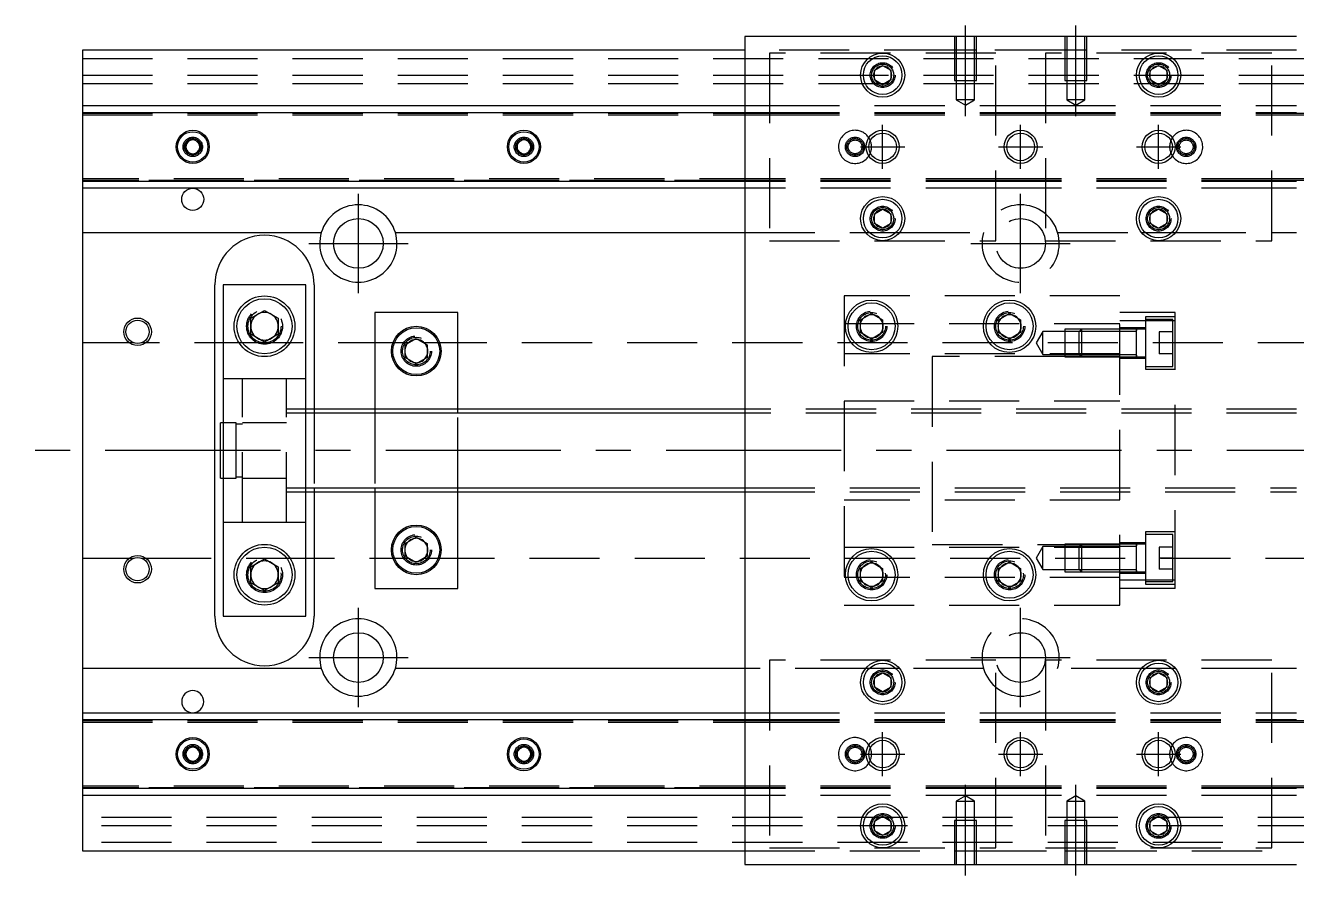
# Model space of a CAD drawing. Extents: x -10 to 548, y -265 to 77.
# Drawn here: x -10.3 to 220, y -77 to 77 of the extents above; entities that cross this region are included whole.
import ezdxf

# ---------------------------------------------------------------- set-up
doc = ezdxf.new("R2010")
doc.units = 0
doc.linetypes.add('CENTER', pattern=[50.8, 31.75, -6.35, 6.35, -6.35])
doc.linetypes.add('DASHED', pattern=[19.05, 12.7, -6.35])
doc.layers.get('0').update_dxf_attribs({"linetype": 'CONTINUOUS'})
doc.layers.add('CENTER', color=1, linetype='CENTER')

msp = doc.modelspace()

# ---------------------------------------------------------------- linework, layer by layer
at = {"color": 7, "linetype": 'CONTINUOUS'}
for p, q in [((120, 75), (120, -75)), ((220, 75), (120, 75)), ((0, 72.5), (0, 62.5)), ((120, 72.5), (0, 72.5)), ((143.5, 68.866026), (145, 69.73205)), ((145, 69.73205), (146.5, 68.866026)), ((193.5, 68.866026), (195, 69.73205)), ((195, 69.73205), (196.5, 68.866026)), ((143.5, 67.133974), (143.5, 68.866026)), ((145, 66.26795), (143.5, 67.133974)), ((146.5, 67.133974), (145, 66.26795)), ((146.5, 68.866026), (146.5, 67.133974)), ((193.5, 67.133974), (193.5, 68.866026)), ((195, 66.26795), (193.5, 67.133974)), ((196.5, 67.133974), (195, 66.26795)), ((196.5, 68.866026), (196.5, 67.133974)), ((0, 62.5), (120, 62.5)), ((0, 62.5), (0, 61.247728)), ((0, 61.247728), (120, 61.247728)), ((0, 61.247728), (0, 48.752272)), ((18.75, 55.721688), (20, 56.443376)), ((18.75, 54.278312), (18.75, 55.721688)), ((20, 56.443376), (21.25, 55.721688)), ((21.25, 55.721688), (21.25, 54.278312)), ((78.75, 55.721688), (80, 56.443376)), ((78.75, 54.278312), (78.75, 55.721688)), ((80, 56.443376), (81.25, 55.721688)), ((81.25, 55.721688), (81.25, 54.278312)), ((20, 53.556624), (18.75, 54.278312)), ((21.25, 54.278312), (20, 53.556624)), ((80, 53.556624), (78.75, 54.278312)), ((81.25, 54.278312), (80, 53.556624)), ((120, 48.752272), (0, 48.752272)), ((0, 48.752272), (0, 47.5)), ((120, 47.5), (0, 47.5)), ((0, 47.5), (0, 39.5)), ((143.5, 42.866026), (145, 43.73205)), ((143.5, 41.133974), (143.5, 42.866026)), ((145, 43.73205), (146.5, 42.866026)), ((146.5, 42.866026), (146.5, 41.133974)), ((193.5, 42.866026), (195, 43.73205)), ((193.5, 41.133974), (193.5, 42.866026)), ((195, 43.73205), (196.5, 42.866026)), ((196.5, 42.866026), (196.5, 41.133974)), ((0, 39.5), (43.291796, 39.5)), ((0, 39.5), (0, -39.5)), ((56.708204, 39.5), (120, 39.5)), ((145, 40.26795), (143.5, 41.133974)), ((146.5, 41.133974), (145, 40.26795)), ((195, 40.26795), (193.5, 41.133974)), ((196.5, 41.133974), (195, 40.26795)), ((24, -30), (24, 30)), ((40.5, 30), (25.5, 30)), ((25.5, 30), (25.5, -30)), ((40.5, -30), (40.5, 30)), ((42, 30), (42, 7.5)), ((30.5, 23.943376), (33, 25.386752)), ((33, 25.386752), (35.5, 23.943376)), ((30.5, 21.056624), (30.5, 23.943376)), ((35.5, 23.943376), (35.5, 21.056624)), ((68, 25), (53, 25)), ((53, 25), (53, 7.5)), ((68, 7.5), (68, 25)), ((141, 23.6547), (143, 24.809402)), ((141, 21.3453), (141, 23.6547)), ((143, 24.809402), (145, 23.6547)), ((145, 23.6547), (145, 21.3453)), ((166, 23.6547), (168, 24.809402)), ((166, 21.3453), (166, 23.6547)), ((168, 24.809402), (170, 23.6547)), ((170, 23.6547), (170, 21.3453)), ((33, 19.613248), (30.5, 21.056624)), ((35.5, 21.056624), (33, 19.613248)), ((143, 20.190598), (141, 21.3453)), ((145, 21.3453), (143, 20.190598)), ((168, 20.190598), (166, 21.3453)), ((170, 21.3453), (168, 20.190598)), ((188, 21.585572), (180.6, 21.585572)), ((58.5, 19.1547), (60.5, 20.309402)), ((58.5, 16.8453), (58.5, 19.1547)), ((60.5, 20.309402), (62.5, 19.1547)), ((62.5, 19.1547), (62.5, 16.8453)), ((60.5, 15.690598), (58.5, 16.8453)), ((62.5, 16.8453), (60.5, 15.690598)), ((180.6, 17.385572), (188, 17.385572)), ((120, 7.5), (40.5, 7.5)), ((25, -5), (25, 5)), ((25.5, 5), (25, 5)), ((25, -5), (25.5, -5)), ((40.5, -7.5), (120, -7.5)), ((42, -7.5), (42, -30)), ((53, -7.5), (53, -25)), ((68, -25), (68, -7.5)), ((58.5, -16.8453), (60.5, -15.690598)), ((60.5, -15.690598), (62.5, -16.8453)), ((58.5, -19.1547), (58.5, -16.8453)), ((62.5, -16.8453), (62.5, -19.1547)), ((188, -17.385572), (180.6, -17.385572)), ((30.5, -21.056624), (33, -19.613248)), ((33, -19.613248), (35.5, -21.056624)), ((60.5, -20.309402), (58.5, -19.1547)), ((62.5, -19.1547), (60.5, -20.309402)), ((141, -21.3453), (143, -20.190598)), ((143, -20.190598), (145, -21.3453)), ((166, -21.3453), (168, -20.190598)), ((168, -20.190598), (170, -21.3453)), ((30.5, -23.943376), (30.5, -21.056624)), ((35.5, -21.056624), (35.5, -23.943376)), ((141, -23.6547), (141, -21.3453)), ((145, -21.3453), (145, -23.6547)), ((166, -23.6547), (166, -21.3453)), ((170, -21.3453), (170, -23.6547)), ((180.6, -21.585572), (188, -21.585572)), ((33, -25.386752), (30.5, -23.943376)), ((35.5, -23.943376), (33, -25.386752)), ((53, -25), (68, -25)), ((143, -24.809402), (141, -23.6547)), ((145, -23.6547), (143, -24.809402)), ((168, -24.809402), (166, -23.6547)), ((170, -23.6547), (168, -24.809402)), ((25.5, -30), (40.5, -30)), ((0, -39.5), (0, -47.5)), ((43.291796, -39.5), (0, -39.5)), ((120, -39.5), (56.708204, -39.5)), ((143.5, -41.133974), (145, -40.26795)), ((143.5, -42.866026), (143.5, -41.133974)), ((145, -40.26795), (146.5, -41.133974)), ((146.5, -41.133974), (146.5, -42.866026)), ((193.5, -41.133974), (195, -40.26795)), ((193.5, -42.866026), (193.5, -41.133974)), ((195, -40.26795), (196.5, -41.133974)), ((196.5, -41.133974), (196.5, -42.866026)), ((145, -43.73205), (143.5, -42.866026)), ((146.5, -42.866026), (145, -43.73205)), ((195, -43.73205), (193.5, -42.866026)), ((196.5, -42.866026), (195, -43.73205)), ((0, -47.5), (120, -47.5)), ((0, -47.5), (0, -48.752272)), ((0, -48.752272), (0, -61.247728)), ((0, -48.752272), (120, -48.752272)), ((18.75, -54.278312), (20, -53.556624)), ((18.75, -55.721688), (18.75, -54.278312)), ((20, -53.556624), (21.25, -54.278312)), ((21.25, -54.278312), (21.25, -55.721688)), ((78.75, -54.278312), (80, -53.556624)), ((78.75, -55.721688), (78.75, -54.278312)), ((80, -53.556624), (81.25, -54.278312)), ((81.25, -54.278312), (81.25, -55.721688)), ((20, -56.443376), (18.75, -55.721688)), ((21.25, -55.721688), (20, -56.443376)), ((80, -56.443376), (78.75, -55.721688)), ((81.25, -55.721688), (80, -56.443376)), ((120, -61.247728), (0, -61.247728)), ((0, -61.247728), (0, -62.5)), ((120, -62.5), (0, -62.5)), ((0, -62.5), (0, -72.5)), ((143.5, -67.133974), (145, -66.26795)), ((145, -66.26795), (146.5, -67.133974)), ((193.5, -67.133974), (195, -66.26795)), ((195, -66.26795), (196.5, -67.133974)), ((143.5, -68.866026), (143.5, -67.133974)), ((145, -69.73205), (143.5, -68.866026)), ((146.5, -68.866026), (145, -69.73205)), ((146.5, -67.133974), (146.5, -68.866026)), ((193.5, -68.866026), (193.5, -67.133974)), ((195, -69.73205), (193.5, -68.866026)), ((196.5, -68.866026), (195, -69.73205)), ((196.5, -67.133974), (196.5, -68.866026)), ((0, -72.5), (120, -72.5)), ((120, -75), (220, -75))]:
    msp.add_line(p, q, dxfattribs=at)
at = {"color": 3, "linetype": 'DASHED'}
for p, q in [((158.000006, 75), (158.000006, 67)), ((158.35, 75), (158.35, 67)), ((161.65, 67), (161.65, 75)), ((161.999994, 67), (161.999994, 75)), ((178.000006, 75), (178.000006, 67)), ((178.35, 75), (178.35, 67)), ((181.65, 67), (181.65, 75)), ((181.999994, 67), (181.999994, 75)), ((158.000006, 72.5), (120, 72.5)), ((165.5, 72), (124.5, 72)), ((124.5, 72), (124.5, 38)), ((161.999994, 72.5), (158.000006, 72.5)), ((178.000006, 72.5), (161.999994, 72.5)), ((165.5, 38), (165.5, 72)), ((215.5, 72), (174.5, 72)), ((174.5, 72), (174.5, 38)), ((181.999994, 72.5), (178.000006, 72.5)), ((220, 72.5), (181.999994, 72.5)), ((215.5, 38), (215.5, 72)), ((0, 71), (340, 71)), ((0, 68), (340, 68)), ((146.973226, 68.326156), (147, 68)), ((158.000006, 67), (161.999994, 67)), ((158.35, 67), (158.35, 63.5)), ((161.65, 63.5), (161.65, 67)), ((178.000006, 67), (181.999994, 67)), ((178.35, 67), (178.35, 63.5)), ((181.65, 63.5), (181.65, 67)), ((193, 68), (193.023172, 68.30356)), ((0, 66.5), (340, 66.5)), ((120, 62.5), (124.5, 62.5)), ((124.5, 62.5), (165.5, 62.5)), ((161.65, 63.5), (158.35, 63.5)), ((158.35, 63.5), (160, 62.547372)), ((160, 62.547372), (161.65, 63.5)), ((165.5, 62.5), (174.5, 62.5)), ((174.5, 62.5), (215.5, 62.5)), ((181.65, 63.5), (178.35, 63.5)), ((178.35, 63.5), (180, 62.547372)), ((180, 62.547372), (181.65, 63.5)), ((215.5, 62.5), (220, 62.5)), ((0, 61.1147), (120, 61.1147)), ((0, 61.1), (124.5, 61.1)), ((0, 60.8), (124.5, 60.8)), ((120, 61.247728), (124.5, 61.247728)), ((120, 61.1147), (124.5, 61.1147)), ((124.5, 61.247728), (165.5, 61.247728)), ((124.5, 61.1147), (165.5, 61.1147)), ((124.5, 61.1), (165.5, 61.1)), ((124.5, 60.8), (165.5, 60.8)), ((165.5, 61.247728), (174.5, 61.247728)), ((165.5, 61.1147), (174.5, 61.1147)), ((165.5, 61.1), (174.5, 61.1)), ((165.5, 60.8), (174.5, 60.8)), ((174.5, 61.247728), (215.5, 61.247728)), ((174.5, 61.1147), (215.5, 61.1147)), ((174.5, 61.1), (215.5, 61.1)), ((174.5, 60.8), (215.5, 60.8)), ((215.5, 61.247728), (220, 61.247728)), ((215.5, 61.1147), (220, 61.1147)), ((215.5, 61.1), (340, 61.1)), ((215.5, 60.8), (340, 60.8)), ((21.477374, 55.25955), (21.5, 55)), ((81.477374, 55.25955), (81.5, 55)), ((124.5, 49.2), (0, 49.2)), ((124.5, 48.9), (0, 48.9)), ((120, 48.8853), (0, 48.8853)), ((124.5, 48.8853), (120, 48.8853)), ((124.5, 48.752272), (120, 48.752272)), ((165.5, 49.2), (124.5, 49.2)), ((165.5, 48.9), (124.5, 48.9)), ((165.5, 48.8853), (124.5, 48.8853)), ((165.5, 48.752272), (124.5, 48.752272)), ((174.5, 49.2), (165.5, 49.2)), ((174.5, 48.9), (165.5, 48.9)), ((174.5, 48.8853), (165.5, 48.8853)), ((174.5, 48.752272), (165.5, 48.752272)), ((215.5, 49.2), (174.5, 49.2)), ((215.5, 48.9), (174.5, 48.9)), ((215.5, 48.8853), (174.5, 48.8853)), ((215.5, 48.752272), (174.5, 48.752272)), ((340, 49.2), (215.5, 49.2)), ((340, 48.9), (215.5, 48.9)), ((220, 48.8853), (215.5, 48.8853)), ((220, 48.752272), (215.5, 48.752272)), ((124.5, 47.5), (120, 47.5)), ((165.5, 47.5), (124.5, 47.5)), ((174.5, 47.5), (165.5, 47.5)), ((215.5, 47.5), (174.5, 47.5)), ((220, 47.5), (215.5, 47.5)), ((146.973226, 42.326156), (147, 42)), ((196.973226, 42.326156), (197, 42)), ((120, 39.5), (141.877502, 39.5)), ((141.877502, 39.5), (142.55051, 39.5)), ((142.55051, 39.5), (147.44949, 39.5)), ((147.44949, 39.5), (148.122498, 39.5)), ((148.122498, 39.5), (163.291796, 39.5)), ((176.708204, 39.5), (191.877502, 39.5)), ((191.877502, 39.5), (192.55051, 39.5)), ((192.55051, 39.5), (197.44949, 39.5)), ((197.44949, 39.5), (198.122498, 39.5)), ((198.122498, 39.5), (215.5, 39.5)), ((215.5, 39.5), (220, 39.5)), ((124.5, 38), (165.5, 38)), ((174.5, 38), (215.5, 38)), ((138, 28), (138, -28)), ((188, 28), (138, 28)), ((188, -28), (188, 28)), ((198, 25), (188, 25)), ((198, 23.49468), (188, 23.49468)), ((192.6, 24.235572), (192.6, 14.735572)), ((198, 24.235572), (192.6, 24.235572)), ((197.6, 23.735572), (192.6, 23.735572)), ((197.6, 15.235572), (197.6, 23.735572)), ((198, 23.49468), (198, 25)), ((198, -23.49468), (198, 23.49468)), ((30, 22.5), (30.020026, 22.846056)), ((138, 23), (188, 23)), ((140.5, 22.5), (140.512884, 22.753488)), ((165.5, 22.5), (165.52689, 22.865682)), ((174, 21.585572), (172.787564, 19.485572)), ((174, 17.385572), (174, 21.585572)), ((178, 21.585572), (174, 21.585572)), ((178, 21.985566), (178, 16.985576)), ((181, 21.985566), (178, 21.985566)), ((180.6, 21.585572), (178, 21.585572)), ((181, 21.985572), (180.6, 21.585572)), ((180.6, 17.385572), (180.6, 21.585572)), ((188, 21.585572), (180.6, 21.585572)), ((181, 21.985572), (181, 16.985572)), ((188, 21.985566), (181, 21.985566)), ((192.6, 22.235572), (188, 22.235572)), ((191.005, 21.985572), (188, 21.98557)), ((191, 21.585572), (188, 21.585572)), ((192.6, 21.985572), (190.995, 21.985572)), ((191, 16.985566), (191, 21.985576)), ((191, 21.585572), (191, 21.985576)), ((191, 21.728174), (191, 21.985572)), ((191, 21.985572), (191, 21.728122)), ((191, 17.24302), (191, 21.728174)), ((191, 17.385572), (191, 21.585572)), ((195.1, 21.485572), (195.1, 19.485572)), ((197.6, 21.485572), (195.1, 21.485572)), ((9.359688, 19.5), (0, 19.5)), ((33, 19.5), (10.640312, 19.5)), ((59.030306, 19.5), (33, 19.5)), ((340, 19.5), (61.969694, 19.5)), ((172.787564, 19.485572), (174, 17.385572)), ((197.6, 19.485572), (195.1, 19.485572)), ((195.1, 19.485572), (195.1, 17.485572)), ((58, 18), (58.034018, 18.411016)), ((188, 17.5), (138, 17.5)), ((154, 17), (154, -17)), ((178, 17), (154, 17)), ((174, 17.385572), (178, 17.385572)), ((178, 17.385572), (180.6, 17.385572)), ((188, 17), (178, 17)), ((178, 16.985576), (181, 16.985576)), ((180.6, 17.385572), (181, 16.985572)), ((180.6, 17.385572), (188, 17.385572)), ((181, 16.985576), (188, 16.985576)), ((188, 17.385572), (191, 17.385572)), ((188, 16.985574), (191.005, 16.985572)), ((188, 16.735572), (192.6, 16.735572)), ((190.995, 16.985572), (192.6, 16.985572)), ((191, 16.985566), (191, 17.385572)), ((191, 17.243038), (191, 16.985572)), ((191, 16.985572), (191, 17.24302)), ((197.6, 17.485572), (195.1, 17.485572)), ((192.6, 15.235572), (197.6, 15.235572)), ((192.6, 14.735572), (198, 14.735572)), ((29, 13), (25.5, 13)), ((29, -13), (29, 13)), ((37, 13), (29, 13)), ((37, -13), (37, 13)), ((40.5, 13), (37, 13)), ((40.5, 7.5), (37, 7.5)), ((42, 7.5), (42, 6.75)), ((53, 7.5), (53, 6.75)), ((68, 6.75), (68, 7.5)), ((220, 7.5), (120, 7.5)), ((138, 9), (188, 9)), ((27.85, 5), (25.5, 5)), ((27.85, -5), (27.85, 5)), ((29, 4.8), (27.85, 4.8)), ((37, 5), (29, 5)), ((40.5, 6.75), (37, 6.75)), ((42, 6.75), (42, -6.75)), ((53, 6.75), (53, -6.75)), ((68, -6.75), (68, 6.75)), ((220, 6.75), (120, 6.75)), ((25.5, -5), (27.85, -5)), ((27.85, -4.8), (29, -4.8)), ((29, -5), (37, -5)), ((37, -6.75), (40.5, -6.75)), ((42, -6.75), (42, -7.5)), ((53, -6.75), (53, -7.5)), ((68, -7.5), (68, -6.75)), ((120, -6.75), (220, -6.75)), ((37, -7.5), (40.5, -7.5)), ((120, -7.5), (220, -7.5)), ((188, -9), (138, -9)), ((25.5, -13), (29, -13)), ((29, -13), (37, -13)), ((37, -13), (40.5, -13)), ((192.6, -14.735572), (192.6, -24.235572)), ((198, -14.735572), (192.6, -14.735572)), ((197.6, -15.235572), (192.6, -15.235572)), ((197.6, -23.735572), (197.6, -15.235572)), ((58, -18), (58.034018, -17.588984)), ((138, -17.5), (188, -17.5)), ((154, -17), (178, -17)), ((174, -17.385572), (172.787564, -19.485572)), ((174, -21.585572), (174, -17.385572)), ((178, -17.385572), (174, -17.385572)), ((178, -16.985576), (178, -21.985566)), ((181, -16.985576), (178, -16.985576)), ((178, -17), (188, -17)), ((180.6, -17.385572), (178, -17.385572)), ((181, -16.985572), (180.6, -17.385572)), ((180.6, -21.585572), (180.6, -17.385572)), ((188, -17.385572), (180.6, -17.385572)), ((181, -16.985572), (181, -21.985572)), ((188, -16.985576), (181, -16.985576)), ((192.6, -16.735572), (188, -16.735572)), ((191.005, -16.985572), (188, -16.985574)), ((191, -17.385572), (188, -17.385572)), ((192.6, -16.985572), (190.995, -16.985572)), ((191, -21.985576), (191, -16.985566)), ((191, -21.985576), (191, -16.985566)), ((191, -17.385572), (191, -16.985566)), ((191, -17.24297), (191, -16.985572)), ((191, -16.985572), (191, -17.24302)), ((191, -21.728122), (191, -17.24297)), ((191, -21.585572), (191, -17.385572)), ((195.1, -17.485572), (195.1, -19.485572)), ((197.6, -17.485572), (195.1, -17.485572)), ((0, -19.5), (9.359688, -19.5)), ((10.640312, -19.5), (33, -19.5)), ((33, -19.5), (59.030306, -19.5)), ((61.969694, -19.5), (340, -19.5)), ((172.787564, -19.485572), (174, -21.585572)), ((197.6, -19.485572), (195.1, -19.485572)), ((195.1, -19.485572), (195.1, -21.485572)), ((35.977798, -22.135694), (36, -22.5)), ((188, -23), (138, -23)), ((145.483582, -22.213962), (145.5, -22.5)), ((170.483582, -22.213962), (170.5, -22.5)), ((174, -21.585572), (178, -21.585572)), ((178, -21.585572), (180.6, -21.585572)), ((178, -21.985566), (181, -21.985566)), ((180.6, -21.585572), (181, -21.985572)), ((180.6, -21.585572), (188, -21.585572)), ((181, -21.985566), (188, -21.985566)), ((188, -21.585572), (191, -21.585572)), ((188, -21.98557), (191.005, -21.985572)), ((188, -22.235572), (192.6, -22.235572)), ((190.995, -21.985572), (192.6, -21.985572)), ((191, -21.985576), (191, -21.585572)), ((191, -21.728104), (191, -21.985572)), ((191, -21.985572), (191, -21.728122)), ((197.6, -21.485572), (195.1, -21.485572)), ((198, -23.49468), (188, -23.49468)), ((198, -25), (188, -25)), ((192.6, -23.735572), (197.6, -23.735572)), ((192.6, -24.235572), (198, -24.235572)), ((198, -25), (198, -23.49468)), ((138, -28), (188, -28)), ((124.5, -38), (124.5, -72)), ((165.5, -38), (124.5, -38)), ((165.5, -72), (165.5, -38)), ((174.5, -38), (174.5, -72)), ((215.5, -38), (174.5, -38)), ((215.5, -72), (215.5, -38)), ((141.877502, -39.5), (120, -39.5)), ((142.55051, -39.5), (141.877502, -39.5)), ((147.44949, -39.5), (142.55051, -39.5)), ((148.122498, -39.5), (147.44949, -39.5)), ((163.291796, -39.5), (148.122498, -39.5)), ((191.877502, -39.5), (176.708204, -39.5)), ((192.55051, -39.5), (191.877502, -39.5)), ((197.44949, -39.5), (192.55051, -39.5)), ((198.122498, -39.5), (197.44949, -39.5)), ((215.5, -39.5), (198.122498, -39.5)), ((220, -39.5), (215.5, -39.5)), ((146.973226, -41.673844), (147, -42)), ((193, -42), (193.030168, -41.653934)), ((120, -47.5), (124.5, -47.5)), ((124.5, -47.5), (165.5, -47.5)), ((165.5, -47.5), (174.5, -47.5)), ((174.5, -47.5), (215.5, -47.5)), ((215.5, -47.5), (220, -47.5)), ((0, -48.8853), (120, -48.8853)), ((0, -48.9), (124.5, -48.9)), ((0, -49.2), (124.5, -49.2)), ((120, -48.752272), (124.5, -48.752272)), ((120, -48.8853), (124.5, -48.8853)), ((124.5, -48.752272), (165.5, -48.752272)), ((124.5, -48.8853), (165.5, -48.8853)), ((124.5, -48.9), (165.5, -48.9)), ((124.5, -49.2), (165.5, -49.2)), ((165.5, -48.752272), (174.5, -48.752272)), ((165.5, -48.8853), (174.5, -48.8853)), ((165.5, -48.9), (174.5, -48.9)), ((165.5, -49.2), (174.5, -49.2)), ((174.5, -48.752272), (215.5, -48.752272)), ((174.5, -48.8853), (215.5, -48.8853)), ((174.5, -48.9), (215.5, -48.9)), ((174.5, -49.2), (215.5, -49.2)), ((215.5, -48.752272), (220, -48.752272)), ((215.5, -48.8853), (220, -48.8853)), ((215.5, -48.9), (340, -48.9)), ((215.5, -49.2), (340, -49.2)), ((21.477374, -54.74045), (21.5, -55)), ((78.5, -55), (78.52041, -54.75339)), ((124.5, -60.8), (0, -60.8)), ((124.5, -61.1), (0, -61.1)), ((120, -61.1147), (0, -61.1147)), ((124.5, -61.1147), (120, -61.1147)), ((124.5, -61.247728), (120, -61.247728)), ((165.5, -60.8), (124.5, -60.8)), ((165.5, -61.1), (124.5, -61.1)), ((165.5, -61.1147), (124.5, -61.1147)), ((165.5, -61.247728), (124.5, -61.247728)), ((174.5, -60.8), (165.5, -60.8)), ((174.5, -61.1), (165.5, -61.1)), ((174.5, -61.1147), (165.5, -61.1147)), ((174.5, -61.247728), (165.5, -61.247728)), ((215.5, -60.8), (174.5, -60.8)), ((215.5, -61.1), (174.5, -61.1)), ((215.5, -61.1147), (174.5, -61.1147)), ((215.5, -61.247728), (174.5, -61.247728)), ((340, -60.8), (215.5, -60.8)), ((340, -61.1), (215.5, -61.1)), ((220, -61.1147), (215.5, -61.1147)), ((220, -61.247728), (215.5, -61.247728)), ((124.5, -62.5), (120, -62.5)), ((165.5, -62.5), (124.5, -62.5)), ((160, -62.547372), (158.35, -63.5)), ((158.35, -63.5), (160, -63.5)), ((158.35, -63.5), (158.35, -67)), ((161.65, -63.5), (160, -62.547372)), ((160, -63.5), (161.65, -63.5)), ((161.65, -67), (161.65, -63.5)), ((174.5, -62.5), (165.5, -62.5)), ((215.5, -62.5), (174.5, -62.5)), ((180, -62.547372), (178.35, -63.5)), ((178.35, -63.5), (180, -63.5)), ((178.35, -63.5), (178.35, -67)), ((181.65, -63.5), (180, -62.547372)), ((180, -63.5), (181.65, -63.5)), ((181.65, -67), (181.65, -63.5)), ((220, -62.5), (215.5, -62.5)), ((340, -66.5), (0, -66.5)), ((340, -68), (0, -68)), ((143, -68), (143.023172, -67.69644)), ((161.999994, -67), (158.000006, -67)), ((158.000006, -67), (158.000006, -75)), ((158.35, -67), (158.35, -75)), ((161.65, -75), (161.65, -67)), ((161.999994, -75), (161.999994, -67)), ((181.999994, -67), (178.000006, -67)), ((178.000006, -67), (178.000006, -75)), ((178.35, -67), (178.35, -75)), ((181.65, -75), (181.65, -67)), ((181.999994, -75), (181.999994, -67)), ((193, -68), (193.023172, -67.69644)), ((340, -71), (0, -71)), ((120, -72.5), (158.000006, -72.5)), ((124.5, -72), (165.5, -72)), ((158.000006, -72.5), (161.999994, -72.5)), ((161.999994, -72.5), (178.000006, -72.5)), ((174.5, -72), (215.5, -72)), ((178.000006, -72.5), (181.999994, -72.5)), ((181.999994, -72.5), (220, -72.5))]:
    msp.add_line(p, q, dxfattribs=at)
at = {"color": 3, "linetype": 'CONTINUOUS'}
for p, q in [((120, 6.75), (40.5, 6.75)), ((40.5, -6.75), (120, -6.75))]:
    msp.add_line(p, q, dxfattribs=at)
at = {"color": 7, "linetype": 'CONTINUOUS'}
for centre, radius in [((145, 68), 4), ((145, 68), 3.5), ((195, 68), 4), ((195, 68), 3.5), ((20, 55), 3), ((20, 55), 2.75), ((80, 55), 3), ((80, 55), 2.75), ((170, 55), 3), ((145, 55), 2.5), ((170, 55), 2.5), ((195, 55), 2.5), ((20, 45.5), 2), ((145, 42), 4), ((145, 42), 3.5), ((195, 42), 4), ((195, 42), 3.5), ((50, 37.5), 4.5), ((33, 22.5), 5.5), ((33, 22.5), 5), ((143, 22.5), 4.75), ((143, 22.5), 4.25), ((168, 22.5), 4.75), ((168, 22.5), 4.25), ((10, 21.5), 2.1), ((60.5, 18), 4.5), ((60.5, 18), 4.25), ((60.5, -18), 4.5), ((60.5, -18), 4.25), ((33, -22.5), 5.5), ((33, -22.5), 5), ((143, -22.5), 4.75), ((143, -22.5), 4.25), ((168, -22.5), 4.75), ((168, -22.5), 4.25), ((10, -21.5), 2.1), ((50, -37.5), 4.5), ((145, -42), 4), ((145, -42), 3.5), ((195, -42), 4), ((195, -42), 3.5), ((20, -55), 3), ((20, -55), 2.75), ((80, -55), 3), ((80, -55), 2.75), ((145, -55), 2.5), ((170, -55), 3), ((170, -55), 2.5), ((195, -55), 2.5), ((145, -68), 4), ((195, -68), 4), ((145, -68), 3.5), ((195, -68), 3.5)]:
    msp.add_circle(centre, radius, dxfattribs=at)
at = {"color": 3, "linetype": 'DASHED'}
for centre, radius in [((145, 68), 2.25), ((145, 68), 2), ((195, 68), 2.25), ((195, 68), 2), ((20, 55), 1.75), ((20, 55), 1.5), ((80, 55), 1.75), ((80, 55), 1.5), ((140, 55), 1.75), ((140, 55), 1.5), ((140, 55), 1.25), ((200, 55), 1.75), ((200, 55), 1.5), ((200, 55), 1.25), ((145, 42), 2.25), ((145, 42), 2), ((195, 42), 2.25), ((195, 42), 2), ((170, 37.5), 4.5), ((33, 22.5), 3.25), ((33, 22.5), 3), ((143, 22.5), 2.75), ((143, 22.5), 2.5), ((168, 22.5), 2.75), ((168, 22.5), 2.5), ((60.5, 18), 2.75), ((60.5, 18), 2.5), ((60.5, -18), 2.75), ((60.5, -18), 2.5), ((33, -22.5), 3.25), ((33, -22.5), 3), ((143, -22.5), 2.75), ((143, -22.5), 2.5), ((168, -22.5), 2.75), ((168, -22.5), 2.5), ((170, -37.5), 4.5), ((145, -42), 2.25), ((145, -42), 2), ((195, -42), 2.25), ((195, -42), 2), ((20, -55), 1.75), ((20, -55), 1.5), ((80, -55), 1.75), ((80, -55), 1.5), ((140, -55), 1.75), ((140, -55), 1.5), ((140, -55), 1.25), ((200, -55), 1.75), ((200, -55), 1.5), ((200, -55), 1.25), ((145, -68), 2.25), ((145, -68), 2), ((195, -68), 2.25), ((195, -68), 2)]:
    msp.add_circle(centre, radius, dxfattribs=at)
at = {"color": 3, "linetype": 'CONTINUOUS'}
for centre, radius in [((145, 55), 3), ((195, 55), 3), ((10, 21.5), 2.5), ((10, -21.5), 2.5), ((145, -55), 3), ((195, -55), 3)]:
    msp.add_circle(centre, radius, dxfattribs=at)
at = {"color": 7, "linetype": 'CONTINUOUS'}
for centre, radius, start, end in [((145, 68), 1.65, 95.380023, 144.619977), ((145, 68), 1.65, 84.619977, 95.380023), ((145, 68), 1.65, 35.380023, 84.619977), ((195, 68), 1.65, 95.380023, 144.619977), ((195, 68), 1.65, 84.619977, 95.380023), ((195, 68), 1.65, 35.380023, 84.619977), ((145, 68), 1.65, 155.380023, 180), ((145, 68), 1.65, 180, 204.619977), ((145, 68), 1.65, 144.619977, 155.380023), ((145, 68), 1.65, 204.619977, 215.380023), ((145, 68), 1.65, 215.380023, 264.619977), ((145, 68), 1.65, 275.380023, 324.619977), ((145, 68), 1.65, 24.619977, 35.380023), ((145, 68), 1.65, 324.619977, 335.380023), ((145, 68), 1.65, 335.380023, 24.619977), ((195, 68), 1.65, 155.380023, 180), ((195, 68), 1.65, 180, 204.619977), ((195, 68), 1.65, 144.619977, 155.380023), ((195, 68), 1.65, 204.619977, 215.380023), ((195, 68), 1.65, 215.380023, 264.619977), ((195, 68), 1.65, 275.380023, 324.619977), ((195, 68), 1.65, 24.619977, 35.380023), ((195, 68), 1.65, 324.619977, 335.380023), ((195, 68), 1.65, 335.380023, 24.619977), ((145, 68), 1.65, 264.619977, 275.380023), ((195, 68), 1.65, 264.619977, 275.380023), ((20, 55), 1.25, 120, 180), ((20, 55), 1.25, 60, 120), ((20, 55), 1.25, 0, 60), ((80, 55), 1.25, 120, 180), ((80, 55), 1.25, 60, 120), ((80, 55), 1.25, 0, 60), ((20, 55), 1.25, 180, 240), ((20, 55), 1.25, 240, 300), ((20, 55), 1.25, 300, 0), ((80, 55), 1.25, 180, 240), ((80, 55), 1.25, 240, 300), ((80, 55), 1.25, 300, 0), ((50, 37.5), 7, 16.60155, 163.39845), ((145, 42), 1.65, 155.380023, 180), ((145, 42), 1.65, 180, 204.619977), ((145, 42), 1.65, 144.619977, 155.380023), ((145, 42), 1.65, 95.380023, 144.619977), ((145, 42), 1.65, 84.619977, 95.380023), ((145, 42), 1.65, 35.380023, 84.619977), ((145, 42), 1.65, 24.619977, 35.380023), ((145, 42), 1.65, 335.380023, 24.619977), ((195, 42), 1.65, 155.380023, 180), ((195, 42), 1.65, 180, 204.619977), ((195, 42), 1.65, 144.619977, 155.380023), ((195, 42), 1.65, 95.380023, 144.619977), ((195, 42), 1.65, 84.619977, 95.380023), ((195, 42), 1.65, 35.380023, 84.619977), ((195, 42), 1.65, 24.619977, 35.380023), ((195, 42), 1.65, 335.380023, 24.619977), ((50, 37.5), 7, 163.39845, 16.60155), ((145, 42), 1.65, 204.619977, 215.380023), ((145, 42), 1.65, 215.380023, 264.619977), ((145, 42), 1.65, 264.619977, 275.380023), ((145, 42), 1.65, 275.380023, 324.619977), ((145, 42), 1.65, 324.619977, 335.380023), ((195, 42), 1.65, 204.619977, 215.380023), ((195, 42), 1.65, 215.380023, 264.619977), ((195, 42), 1.65, 264.619977, 275.380023), ((195, 42), 1.65, 275.380023, 324.619977), ((195, 42), 1.65, 324.619977, 335.380023), ((33, 30), 9, 90, 180), ((33, 30), 9, 0, 90), ((33, 22.5), 2.5, 120, 180), ((33, 22.5), 2.5, 60, 120), ((33, 22.5), 2.5, 0, 60), ((143, 22.5), 2.1, 162.24721, 180), ((143, 22.5), 2.1, 137.75279, 162.24721), ((143, 22.5), 2.1, 102.24721, 137.75279), ((143, 22.5), 2.1, 77.75279, 102.24721), ((143, 22.5), 2.1, 42.24721, 77.75279), ((143, 22.5), 2.1, 17.75279, 42.24721), ((143, 22.5), 2.1, 342.24721, 17.75279), ((168, 22.5), 2.1, 162.24721, 180), ((168, 22.5), 2.1, 137.75279, 162.24721), ((168, 22.5), 2.1, 102.24721, 137.75279), ((168, 22.5), 2.1, 77.75279, 102.24721), ((168, 22.5), 2.1, 42.24721, 77.75279), ((168, 22.5), 2.1, 17.75279, 42.24721), ((168, 22.5), 2.1, 342.24721, 17.75279), ((33, 22.5), 2.5, 180, 240), ((33, 22.5), 2.5, 300, 0), ((143, 22.5), 2.1, 180, 197.75279), ((143, 22.5), 2.1, 197.75279, 222.24721), ((143, 22.5), 2.1, 222.24721, 257.75279), ((143, 22.5), 2.1, 282.24721, 317.75279), ((143, 22.5), 2.1, 317.75279, 342.24721), ((168, 22.5), 2.1, 180, 197.75279), ((168, 22.5), 2.1, 197.75279, 222.24721), ((168, 22.5), 2.1, 222.24721, 257.75279), ((168, 22.5), 2.1, 282.24721, 317.75279), ((168, 22.5), 2.1, 317.75279, 342.24721), ((33, 22.5), 2.5, 240, 300), ((60.5, 18), 2.1, 162.24721, 180), ((60.5, 18), 2.1, 137.75279, 162.24721), ((60.5, 18), 2.1, 102.24721, 137.75279), ((60.5, 18), 2.1, 77.75279, 102.24721), ((60.5, 18), 2.1, 42.24721, 77.75279), ((60.5, 18), 2.1, 17.75279, 42.24721), ((60.5, 18), 2.1, 342.24721, 17.75279), ((143, 22.5), 2.1, 257.75279, 282.24721), ((168, 22.5), 2.1, 257.75279, 282.24721), ((60.5, 18), 2.1, 180, 197.75279), ((60.5, 18), 2.1, 197.75279, 222.24721), ((60.5, 18), 2.1, 222.24721, 257.75279), ((60.5, 18), 2.1, 282.24721, 317.75279), ((60.5, 18), 2.1, 317.75279, 342.24721), ((60.5, 18), 2.1, 257.75279, 282.24721), ((60.5, -18), 2.1, 102.24721, 137.75279), ((60.5, -18), 2.1, 77.75279, 102.24721), ((60.5, -18), 2.1, 42.24721, 77.75279), ((60.5, -18), 2.1, 162.24721, 180), ((60.5, -18), 2.1, 180, 197.75279), ((60.5, -18), 2.1, 137.75279, 162.24721), ((60.5, -18), 2.1, 17.75279, 42.24721), ((60.5, -18), 2.1, 342.24721, 17.75279), ((33, -22.5), 2.5, 120, 180), ((33, -22.5), 2.5, 60, 120), ((33, -22.5), 2.5, 0, 60), ((60.5, -18), 2.1, 197.75279, 222.24721), ((60.5, -18), 2.1, 222.24721, 257.75279), ((60.5, -18), 2.1, 257.75279, 282.24721), ((60.5, -18), 2.1, 282.24721, 317.75279), ((60.5, -18), 2.1, 317.75279, 342.24721), ((143, -22.5), 2.1, 102.24721, 137.75279), ((143, -22.5), 2.1, 77.75279, 102.24721), ((143, -22.5), 2.1, 42.24721, 77.75279), ((168, -22.5), 2.1, 102.24721, 137.75279), ((168, -22.5), 2.1, 77.75279, 102.24721), ((168, -22.5), 2.1, 42.24721, 77.75279), ((33, -22.5), 2.5, 180, 240), ((33, -22.5), 2.5, 300, 0), ((143, -22.5), 2.1, 162.24721, 180), ((143, -22.5), 2.1, 180, 197.75279), ((143, -22.5), 2.1, 137.75279, 162.24721), ((143, -22.5), 2.1, 17.75279, 42.24721), ((143, -22.5), 2.1, 342.24721, 17.75279), ((168, -22.5), 2.1, 162.24721, 180), ((168, -22.5), 2.1, 180, 197.75279), ((168, -22.5), 2.1, 137.75279, 162.24721), ((168, -22.5), 2.1, 17.75279, 42.24721), ((168, -22.5), 2.1, 342.24721, 17.75279), ((33, -22.5), 2.5, 240, 300), ((143, -22.5), 2.1, 197.75279, 222.24721), ((143, -22.5), 2.1, 222.24721, 257.75279), ((143, -22.5), 2.1, 257.75279, 282.24721), ((143, -22.5), 2.1, 282.24721, 317.75279), ((143, -22.5), 2.1, 317.75279, 342.24721), ((168, -22.5), 2.1, 197.75279, 222.24721), ((168, -22.5), 2.1, 222.24721, 257.75279), ((168, -22.5), 2.1, 257.75279, 282.24721), ((168, -22.5), 2.1, 282.24721, 317.75279), ((168, -22.5), 2.1, 317.75279, 342.24721), ((33, -30), 9, 180, 270), ((33, -30), 9, 270, 0), ((50, -37.5), 7, 343.39845, 196.60155), ((50, -37.5), 7, 196.60155, 343.39845), ((145, -42), 1.65, 155.380023, 180), ((145, -42), 1.65, 144.619977, 155.380023), ((145, -42), 1.65, 95.380023, 144.619977), ((145, -42), 1.65, 84.619977, 95.380023), ((145, -42), 1.65, 35.380023, 84.619977), ((145, -42), 1.65, 24.619977, 35.380023), ((145, -42), 1.65, 335.380023, 24.619977), ((195, -42), 1.65, 155.380023, 180), ((195, -42), 1.65, 144.619977, 155.380023), ((195, -42), 1.65, 95.380023, 144.619977), ((195, -42), 1.65, 84.619977, 95.380023), ((195, -42), 1.65, 35.380023, 84.619977), ((195, -42), 1.65, 24.619977, 35.380023), ((195, -42), 1.65, 335.380023, 24.619977), ((20, -45.5), 2, 90, 270), ((20, -45.5), 2, 270, 90), ((145, -42), 1.65, 180, 204.619977), ((145, -42), 1.65, 204.619977, 215.380023), ((145, -42), 1.65, 215.380023, 264.619977), ((145, -42), 1.65, 264.619977, 275.380023), ((145, -42), 1.65, 275.380023, 324.619977), ((145, -42), 1.65, 324.619977, 335.380023), ((195, -42), 1.65, 180, 204.619977), ((195, -42), 1.65, 204.619977, 215.380023), ((195, -42), 1.65, 215.380023, 264.619977), ((195, -42), 1.65, 264.619977, 275.380023), ((195, -42), 1.65, 275.380023, 324.619977), ((195, -42), 1.65, 324.619977, 335.380023), ((20, -55), 1.25, 120, 180), ((20, -55), 1.25, 180, 240), ((20, -55), 1.25, 60, 120), ((20, -55), 1.25, 0, 60), ((20, -55), 1.25, 300, 0), ((80, -55), 1.25, 120, 180), ((80, -55), 1.25, 180, 240), ((80, -55), 1.25, 60, 120), ((80, -55), 1.25, 0, 60), ((80, -55), 1.25, 300, 0), ((20, -55), 1.25, 240, 300), ((80, -55), 1.25, 240, 300), ((145, -68), 1.65, 95.380023, 144.619977), ((145, -68), 1.65, 84.619977, 95.380023), ((145, -68), 1.65, 35.380023, 84.619977), ((195, -68), 1.65, 95.380023, 144.619977), ((195, -68), 1.65, 84.619977, 95.380023), ((195, -68), 1.65, 35.380023, 84.619977), ((145, -68), 1.65, 155.380023, 180), ((145, -68), 1.65, 180, 204.619977), ((145, -68), 1.65, 144.619977, 155.380023), ((145, -68), 1.65, 204.619977, 215.380023), ((145, -68), 1.65, 215.380023, 264.619977), ((145, -68), 1.65, 275.380023, 324.619977), ((145, -68), 1.65, 24.619977, 35.380023), ((145, -68), 1.65, 324.619977, 335.380023), ((145, -68), 1.65, 335.380023, 24.619977), ((195, -68), 1.65, 155.380023, 180), ((195, -68), 1.65, 180, 204.619977), ((195, -68), 1.65, 144.619977, 155.380023), ((195, -68), 1.65, 204.619977, 215.380023), ((195, -68), 1.65, 215.380023, 264.619977), ((195, -68), 1.65, 275.380023, 324.619977), ((195, -68), 1.65, 24.619977, 35.380023), ((195, -68), 1.65, 324.619977, 335.380023), ((195, -68), 1.65, 335.380023, 24.619977), ((145, -68), 1.65, 264.619977, 275.380023), ((195, -68), 1.65, 264.619977, 275.380023)]:
    msp.add_arc(centre, radius, start, end, dxfattribs=at)
at = {"color": 3, "linetype": 'DASHED'}
for centre, radius, start, end in [((140, 55), 3, 90, 326.44269), ((140, 55), 3, 33.55731, 90), ((200, 55), 3, 213.55731, 90), ((200, 55), 3, 90, 146.44269), ((140, 55), 3, 22.331645, 33.55731), ((140, 55), 3, 337.668355, 22.331645), ((200, 55), 3, 157.668355, 202.331645), ((200, 55), 3, 146.44269, 157.668355), ((140, 55), 3, 326.44269, 337.668355), ((200, 55), 3, 202.331645, 213.55731), ((170, 37.5), 7, 16.60155, 163.39845), ((170, 37.5), 7, 163.39845, 16.60155), ((170, -37.5), 7, 343.39845, 196.60155), ((170, -37.5), 7, 196.60155, 343.39845), ((140, -55), 3, 90, 326.44269), ((140, -55), 3, 33.55731, 90), ((200, -55), 3, 213.55731, 90), ((200, -55), 3, 90, 146.44269), ((140, -55), 3, 22.331645, 33.55731), ((140, -55), 3, 337.668355, 22.331645), ((200, -55), 3, 157.668355, 202.331645), ((200, -55), 3, 146.44269, 157.668355), ((140, -55), 3, 326.44269, 337.668355), ((200, -55), 3, 202.331645, 213.55731)]:
    msp.add_arc(centre, radius, start, end, dxfattribs=at)
at = {"layer": 'CENTER', "color": 1, "linetype": 'CENTER'}
for p, q in [((160, 60.547372), (160, 77)), ((180, 60.547372), (180, 77)), ((145, 51), (145, 59)), ((170, 51), (170, 59)), ((195, 51), (195, 59)), ((141, 55), (149, 55)), ((166, 55), (174, 55)), ((191, 55), (199, 55)), ((50, 28.5), (50, 46.5)), ((170, 28.5), (170, 46.5)), ((41, 37.5), (59, 37.5)), ((161, 37.5), (179, 37.5)), ((391.502205, 0), (-10.32213, 0)), ((50, -46.5), (50, -28.5)), ((170, -46.5), (170, -28.5)), ((41, -37.5), (59, -37.5)), ((161, -37.5), (179, -37.5)), ((145, -59), (145, -51)), ((170, -59), (170, -51)), ((195, -59), (195, -51)), ((141, -55), (149, -55)), ((166, -55), (174, -55)), ((191, -55), (199, -55)), ((160, -77), (160, -60.547372)), ((180, -77), (180, -60.547372))]:
    msp.add_line(p, q, dxfattribs=at)

doc.saveas('drawing.dxf')
